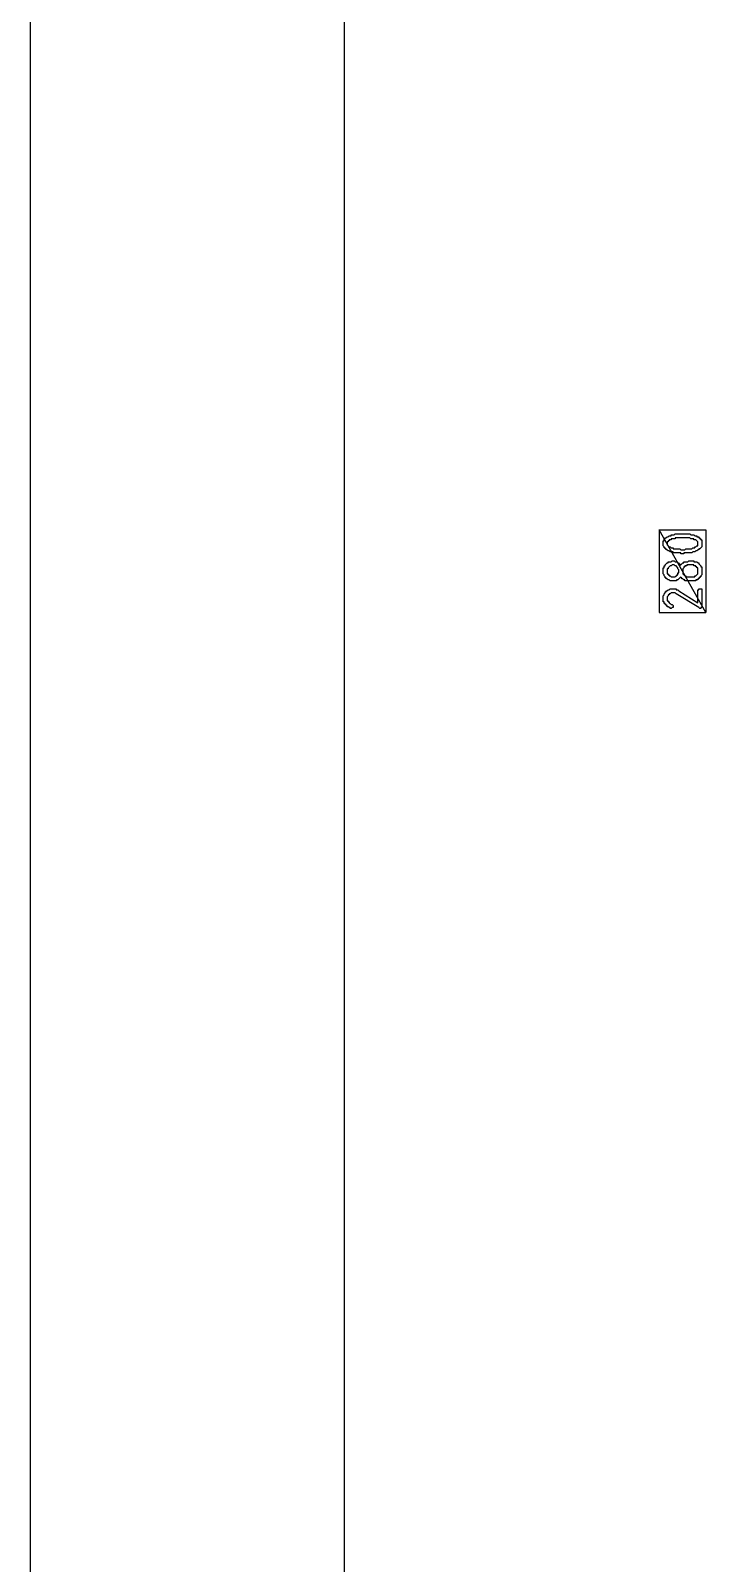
# Model space of a CAD drawing. Header units: millimetres. Extents: x 1 to 1188, y 1 to 840.
# Drawn here: x 0.8 to 44, y 322.7 to 420.4 of the extents above; entities that cross this region are included whole.
import ezdxf

# ---------------------------------------------------------------- set-up
doc = ezdxf.new("R2010")
doc.units = ezdxf.units.MM
doc.layers.add('GEOMETRY', color=7, linetype='Continuous')

msp = doc.modelspace()

# ---------------------------------------------------------------- linework, layer by layer
at = {"layer": 'GEOMETRY'}
msp.add_lwpolyline([(1188.156, 0.706), (0.832, 0.706), (0.832, 840.048)], dxfattribs=at)
for points in [[(1184.79, 5.658), (20.835, 5.658), (20.835, 836.683), (1184.79, 836.683)], [(40.902, 383.293), (43.885, 383.293), (40.902, 388.564)], [(43.885, 383.293), (40.902, 388.564), (43.885, 388.564)], [(42.426, 388.309), (42.869, 388.309), (42.933, 388.246), (43.123, 388.246), (43.188, 388.182), (43.314, 388.182), (43.314, 388.119), (43.441, 388.119), (43.441, 388.056), (43.505, 388.056), (43.505, 387.992), (43.568, 387.992), (43.568, 387.929), (43.631, 387.929), (43.631, 387.484), (43.505, 387.357), (43.441, 387.357), (43.441, 387.294), (43.378, 387.294), (43.314, 387.23), (43.251, 387.23), (43.188, 387.167), (43.06, 387.167), (42.996, 387.103), (42.489, 387.103), (42.489, 387.04), (42.298, 387.04), (42.298, 387.103), (41.79, 387.103), (41.79, 387.167), (41.6, 387.167), (41.535, 387.23), (41.472, 387.23), (41.409, 387.294), (41.345, 387.294), (41.345, 387.357), (41.282, 387.357), (41.282, 387.42), (41.219, 387.42), (41.219, 387.484), (41.155, 387.547), (41.155, 387.865), (41.219, 387.865), (41.219, 387.992), (41.282, 387.992), (41.282, 388.056), (41.345, 388.056), (41.409, 388.119), (41.472, 388.119), (41.535, 388.182), (41.664, 388.182), (41.664, 388.246), (41.854, 388.246), (41.917, 388.309)], [(42.426, 388.056), (41.917, 388.056), (41.917, 387.992), (41.664, 387.992), (41.664, 387.929), (41.535, 387.929), (41.535, 387.865), (41.472, 387.865), (41.472, 387.802), (41.409, 387.802), (41.409, 387.61), (41.535, 387.484), (41.6, 387.484), (41.664, 387.42), (41.79, 387.42), (41.79, 387.357), (42.234, 387.357), (42.298, 387.294), (42.552, 387.294), (42.616, 387.357), (42.996, 387.357), (43.06, 387.42), (43.188, 387.42), (43.188, 387.484), (43.251, 387.484), (43.314, 387.547), (43.378, 387.547), (43.378, 387.802), (43.251, 387.929), (43.123, 387.929), (43.123, 387.992), (42.933, 387.992), (42.869, 388.056)], [(43.631, 385.96), (43.631, 385.706), (43.568, 385.643), (43.568, 385.579), (43.505, 385.579), (43.505, 385.516), (43.441, 385.516), (43.441, 385.452), (43.378, 385.452), (43.378, 385.389), (43.251, 385.389), (43.251, 385.326), (42.552, 385.326), (42.552, 385.389), (42.489, 385.389), (42.426, 385.452), (42.361, 385.452), (42.361, 385.516), (42.298, 385.516), (42.298, 385.579), (42.107, 385.389), (42.044, 385.389), (41.981, 385.326), (41.6, 385.326), (41.535, 385.389), (41.472, 385.389), (41.409, 385.452), (41.345, 385.452), (41.345, 385.516), (41.282, 385.516), (41.282, 385.579), (41.219, 385.643), (41.219, 385.706), (41.155, 385.769), (41.155, 386.151), (41.219, 386.151), (41.219, 386.278), (41.282, 386.278), (41.282, 386.341), (41.409, 386.468), (41.472, 386.468), (41.472, 386.531), (41.664, 386.531), (41.727, 386.595), (41.854, 386.595), (41.917, 386.531), (42.044, 386.531), (42.107, 386.468), (42.171, 386.468), (42.171, 386.405), (42.234, 386.405), (42.234, 386.341), (42.298, 386.341), (42.361, 386.405), (42.426, 386.468), (42.489, 386.468), (42.489, 386.531), (42.743, 386.531), (42.806, 386.595), (43.123, 386.595), (43.123, 386.531), (43.314, 386.531), (43.378, 386.468), (43.441, 386.468), (43.441, 386.405), (43.568, 386.278), (43.568, 386.214), (43.631, 386.214)], [(42.171, 385.96), (42.171, 386.023), (42.107, 386.088), (42.107, 386.151), (41.981, 386.278), (41.917, 386.278), (41.854, 386.341), (41.727, 386.341), (41.664, 386.278), (41.6, 386.278), (41.535, 386.214), (41.472, 386.151), (41.472, 386.088), (41.409, 386.088), (41.409, 385.769), (41.472, 385.769), (41.472, 385.706), (41.535, 385.706), (41.535, 385.643), (41.6, 385.643), (41.664, 385.579), (41.917, 385.579), (41.981, 385.643), (42.044, 385.643), (42.044, 385.706), (42.107, 385.706), (42.107, 385.833), (42.171, 385.833)], [(43.378, 385.96), (43.378, 386.151), (43.314, 386.151), (43.314, 386.214), (43.251, 386.214), (43.251, 386.278), (43.123, 386.278), (43.123, 386.341), (42.679, 386.341), (42.679, 386.278), (42.552, 386.278), (42.552, 386.214), (42.489, 386.214), (42.489, 386.151), (42.426, 386.088), (42.426, 385.769), (42.552, 385.643), (42.616, 385.643), (42.616, 385.579), (43.188, 385.579), (43.188, 385.643), (43.251, 385.643), (43.378, 385.769)], [(41.155, 384.182), (41.155, 384.372), (41.219, 384.435), (41.219, 384.5), (41.282, 384.564), (41.282, 384.627), (41.345, 384.627), (41.345, 384.69), (41.409, 384.69), (41.472, 384.754), (41.535, 384.754), (41.6, 384.817), (41.981, 384.817), (41.981, 384.754), (42.107, 384.754), (42.171, 384.69), (43.378, 383.928), (43.378, 384.754), (43.441, 384.754), (43.441, 384.817), (43.631, 384.817), (43.631, 383.61), (43.568, 383.61), (43.568, 383.547), (43.505, 383.547), (43.441, 383.61), (41.981, 384.5), (41.917, 384.564), (41.664, 384.564), (41.6, 384.5), (41.535, 384.5), (41.535, 384.435), (41.472, 384.435), (41.472, 384.372), (41.409, 384.309), (41.409, 384.055), (41.472, 384.055), (41.472, 383.992), (41.535, 383.992), (41.535, 383.928), (41.6, 383.865), (41.664, 383.802), (41.727, 383.802), (41.79, 383.738), (41.79, 383.61), (41.727, 383.61), (41.664, 383.547), (41.6, 383.547), (41.6, 383.61), (41.535, 383.61), (41.472, 383.673), (41.409, 383.673), (41.409, 383.738), (41.345, 383.738), (41.345, 383.802), (41.282, 383.802), (41.282, 383.865), (41.219, 383.865), (41.219, 383.992), (41.155, 383.992)]]:
    msp.add_lwpolyline(points, close=True, dxfattribs=at)

doc.saveas('drawing.dxf')
